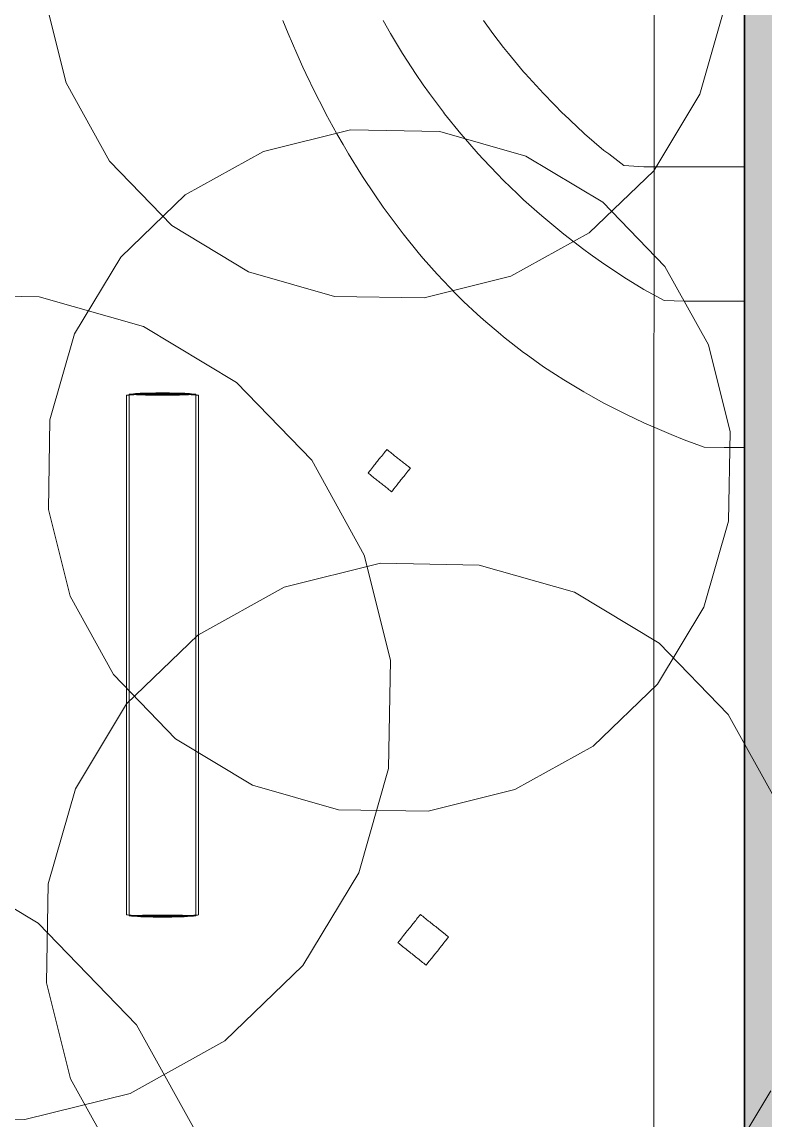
# Model space of a CAD drawing. Header units: millimetres. Extents: x -31757 to 121236, y -27283 to 59400.
# Drawn here: x 72636 to 76341, y 6984 to 12460 of the extents above; entities that cross this region are included whole.
import ezdxf

# ---------------------------------------------------------------- set-up
doc = ezdxf.new("R2010")
doc.units = ezdxf.units.MM
doc.layers.add('10_見えがかり', color=7, linetype='Continuous', lineweight=13)
doc.layers.add('30_敷地・外構', color=8, linetype='Continuous', lineweight=9)

msp = doc.modelspace()

# ---------------------------------------------------------------- hatches: boundary and pattern name
at = {"layer": '30_敷地・外構'}
msp.add_hatch(color=8, dxfattribs=at).paths.add_polyline_path([(13241.4, 12903.7), (13242.1, 906.9), (600, 907.7), (600, 58800), (83500, 58800), (83500, 902.5), (76239.5, 903), (76242.6, 56905.6), (43236.8, 56910.4)])

# ---------------------------------------------------------------- linework, layer by layer
at = {"layer": '10_見えがかり'}
for points in [[(76138.4, 12529.9), (76015.3, 12100.8), (75785.4, 11718.2), (75464.3, 11408.1), (75073.9, 11191.7), (74640.7, 11083.7), (74194.4, 11091.5), (73765.3, 11214.5), (73382.7, 11444.4), (73072.6, 11765.5), (72856.1, 12156), (72748.1, 12589.1)], [(75787.1, 12308.9), (75787.1, 12418.2), (75787.1, 12527.6)], [(76237.1, 12527.6), (76237.1, 12418.2), (76237.1, 12308.8), (76237.1, 11871.3), (76237.1, 11762), (76237.1, 11711.9), (76237.1, 11652.6), (76237.1, 11433.8), (76237.1, 11262.1), (76237.1, 11215.1), (76237.1, 11074.5), (76237.1, 10990.9), (76237.1, 10965.1), (76237, 10878.7), (76237, 10855.7), (76237, 10527.6), (76237, 10418.2), (76237, 10381.9), (76237, 10308.8), (76237, 10246.3), (76237, 10199.5), (76237, 10090.1), (76237, 9980.7), (76237, 9898.9), (76237, 9871.3), (76237, 9762), (76237, 9720.3), (76237, 9652.6), (76237, 9636.6), (76237, 9543.2), (76237, 9324.5), (76237, 9305.5), (76237, 9215.1), (76236.9, 9105.7), (76236.9, 8996.3), (76236.9, 8761), (76236.9, 8715.1), (76236.9, 8340.1), (76236.8, 6090.1)], [(75786.8, 6090.1), (75786.9, 7402.6), (75786.9, 8340.1), (75786.9, 8715.1), (75786.9, 8752.8), (75786.9, 8996.4), (75786.9, 9105.7), (75787, 9215.1), (75787, 9315), (75787, 9324.5), (75787, 9543.2), (75787, 9609.4), (75787, 9652.6), (75787, 9871.4), (75787, 9891.7), (75787, 9980.7), (75787, 10090.1), (75787, 10199.5), (75787, 10308.9), (75787, 10370.6), (75787, 10418.2), (75787, 10527.6), (75787, 10855.7), (75787.1, 10965.1), (75787.1, 10997.4), (75787.1, 11074.5), (75787.1, 11262.1), (75787.1, 11433.9), (75787.1, 11652.6), (75787.1, 11871.4), (75787.1, 12308.9)], [(73840.3, 11813.7), (74273.4, 11921.7), (74719.8, 11913.9), (75148.9, 11790.8), (75531.5, 11560.9), (75841.6, 11239.8), (76058, 10849.4), (76166, 10416.3), (76158.2, 9969.9), (76035.2, 9540.8), (75805.3, 9158.2), (75484.2, 8848.1), (75093.7, 8631.7), (74660.6, 8523.7), (74214.3, 8531.5), (73785.2, 8654.5), (73402.5, 8884.4), (73092.4, 9205.5), (72876, 9596), (72768, 10029.1), (72775.8, 10475.4), (72898.8, 10904.5), (73128.8, 11287.2), (73449.9, 11597.3), (73840.3, 11813.7)], [(72182.6, 11099.5), (72722.9, 11090), (73242.4, 10941.1), (73705.6, 10662.8), (74080.9, 10274.1), (74342.9, 9801.4), (74473.6, 9277.1), (74464.2, 8736.8), (74315.3, 8217.4), (74036.9, 7754.2), (73648.2, 7378.8), (73175.6, 7116.8), (72651.3, 6986.1), (72111, 6995.5)], [(73180, 10600.3), (73193.5, 10600.9), (73209.8, 10601.5), (73228.5, 10601.9), (73249, 10602.3), (73270.8, 10602.6), (73293.1, 10602.8), (73315.4, 10602.9), (73337, 10603), (73358.7, 10602.9), (73381, 10602.8), (73403.3, 10602.6), (73425.1, 10602.3), (73445.6, 10601.9), (73464.3, 10601.4), (73480.6, 10600.9), (73494, 10600.3), (73504.4, 10599.7), (73511.6, 10599), (73515.7, 10598.4), (73517, 10597.7), (73516.9, 8007.7), (73515.6, 8007.1), (73511.4, 8006.4), (73504.3, 8005.8), (73493.9, 8005.2), (73480.5, 8004.6), (73464.2, 8004), (73445.5, 8003.5), (73424.9, 8003.2), (73403.1, 8002.9), (73380.8, 8002.6), (73358.6, 8002.5), (73336.9, 8002.5), (73315.2, 8002.5), (73293, 8002.7), (73270.6, 8002.9), (73248.9, 8003.2), (73228.3, 8003.6), (73209.6, 8004), (73193.3, 8004.6), (73179.9, 8005.2), (73169.5, 8005.8), (73162.3, 8006.5), (73158.2, 8007.1), (73156.9, 8007.7), (73157, 10597.7), (73158.3, 10598.4), (73162.5, 10599), (73169.7, 10599.7), (73180, 10600.3)], [(73205, 10605.7), (73219.9, 10606.2), (73237.1, 10606.6), (73256, 10606.9), (73276.1, 10607.2), (73296.6, 10607.4), (73317.1, 10607.5), (73337, 10607.6), (73357, 10607.5), (73377.4, 10607.4), (73398, 10607.2), (73418, 10606.9), (73436.9, 10606.6), (73454.1, 10606.1), (73469.1, 10605.6), (73481.5, 10605.1), (73491, 10604.5), (73497.6, 10603.9), (73501.4, 10603.3), (73502.6, 10602.7), (73502.5, 8002.7), (73501.3, 8002.1), (73497.5, 8001.6), (73490.9, 8001), (73481.3, 8000.4), (73469, 7999.8), (73454, 7999.3), (73436.8, 7998.9), (73417.9, 7998.5), (73397.8, 7998.2), (73377.3, 7998.1), (73356.8, 7997.9), (73336.9, 7997.9), (73317, 7998), (73296.5, 7998.1), (73275.9, 7998.3), (73255.9, 7998.5), (73237, 7998.9), (73219.8, 7999.3), (73204.8, 7999.8), (73192.4, 8000.4), (73182.9, 8001), (73176.3, 8001.6), (73172.5, 8002.2), (73171.3, 8002.7), (73171.4, 10602.7), (73172.6, 10603.3), (73176.4, 10603.9), (73183.1, 10604.5), (73192.6, 10605.1), (73205, 10605.7)], [(73215.4, 10607.7), (73225.8, 10608.2), (73238.4, 10608.6), (73252.9, 10609), (73268.8, 10609.3), (73285.7, 10609.5), (73303, 10609.7), (73320.2, 10609.8), (73337, 10609.8), (73353.8, 10609.8), (73371.1, 10609.7), (73388.4, 10609.5), (73405.2, 10609.3), (73421.1, 10609), (73435.6, 10608.6), (73448.2, 10608.2), (73458.7, 10607.7), (73466.7, 10607.2), (73472.3, 10606.7), (73475.5, 10606.2), (73476.5, 10605.7), (73476.5, 10602.7), (73475.5, 10602.2), (73472.3, 10601.7), (73466.7, 10601.2), (73458.7, 10600.7), (73448.2, 10600.3), (73435.6, 10599.9), (73421.1, 10599.5), (73405.2, 10599.2), (73388.4, 10599), (73371.1, 10598.8), (73353.8, 10598.7), (73337, 10598.7), (73320.2, 10598.7), (73303, 10598.8), (73285.7, 10599), (73268.8, 10599.2), (73252.9, 10599.5), (73238.4, 10599.9), (73225.8, 10600.3), (73215.4, 10600.8), (73207.4, 10601.2), (73201.8, 10601.8), (73198.6, 10602.3), (73197.6, 10602.7), (73197.6, 10605.7), (73198.6, 10606.2), (73201.8, 10606.7), (73207.4, 10607.2), (73215.4, 10607.7)], [(73218, 10604.6), (73218, 10603.9), (73229, 10603.4), (73241.3, 10603), (73255.3, 10602.6), (73270.8, 10602.3), (73287.2, 10602.1), (73304, 10601.9), (73320.7, 10601.8), (73337, 10601.8), (73353.3, 10601.8), (73370.1, 10601.9), (73386.9, 10602.1), (73403.3, 10602.3), (73418.7, 10602.6), (73432.8, 10602.9), (73445.1, 10603.3), (73456.1, 10603.8), (73456.1, 10604.6), (73445.1, 10605.1), (73432.8, 10605.5), (73418.7, 10605.9), (73403.3, 10606.2), (73386.9, 10606.4), (73370.1, 10606.6), (73353.3, 10606.7), (73337, 10606.7), (73320.7, 10606.7), (73304, 10606.6), (73287.2, 10606.4), (73270.8, 10606.2), (73255.3, 10605.9), (73241.3, 10605.5), (73229, 10605.1), (73218, 10604.6)], [(73250.8, 10602.8), (73250.8, 10606), (73252.8, 10606.4), (73256.3, 10606.7), (73261.3, 10607), (73267.8, 10607.3), (73275.6, 10607.5), (73284.7, 10607.8), (73294.6, 10607.9), (73305.1, 10608.1), (73315.8, 10608.2), (73326.6, 10608.2), (73337, 10608.3), (73347.5, 10608.2), (73358.2, 10608.2), (73369, 10608.1), (73379.5, 10607.9), (73389.4, 10607.7), (73398.4, 10607.5), (73406.3, 10607.3), (73412.8, 10607), (73417.8, 10606.7), (73421.2, 10606.3), (73423.2, 10606), (73423.2, 10605.4), (73423.2, 10602.4), (73421.2, 10602.1), (73417.8, 10601.8), (73412.8, 10601.5), (73406.3, 10601.2), (73398.4, 10600.9), (73389.4, 10600.7), (73379.5, 10600.5), (73369, 10600.4), (73358.2, 10600.3), (73347.5, 10600.2), (73337, 10600.2), (73326.6, 10600.2), (73315.8, 10600.3), (73305.1, 10600.4), (73294.6, 10600.5), (73284.7, 10600.7), (73275.6, 10601), (73267.8, 10601.2), (73261.3, 10601.5), (73256.3, 10601.8), (73252.8, 10602.1), (73250.8, 10602.4), (73250.8, 10602.8)], [(73284.1, 10602.9), (73284.1, 10605.9), (73285.3, 10606.1), (73287.5, 10606.3), (73290.5, 10606.5), (73294.5, 10606.7), (73299.3, 10606.8), (73304.9, 10607), (73311, 10607.1), (73317.4, 10607.2), (73324, 10607.2), (73330.6, 10607.3), (73337, 10607.3), (73343.4, 10607.3), (73350, 10607.2), (73356.7, 10607.2), (73363.1, 10607.1), (73369.2, 10607), (73374.7, 10606.8), (73379.5, 10606.7), (73383.5, 10606.5), (73386.6, 10606.3), (73388.7, 10606.1), (73389.9, 10605.9), (73389.9, 10602.9), (73389.9, 10602.5), (73388.7, 10602.4), (73386.6, 10602.2), (73383.5, 10602), (73379.5, 10601.8), (73374.7, 10601.6), (73369.2, 10601.5), (73363.1, 10601.4), (73356.7, 10601.3), (73350, 10601.2), (73343.4, 10601.2), (73337, 10601.2), (73330.6, 10601.2), (73324, 10601.2), (73317.4, 10601.3), (73311, 10601.4), (73304.9, 10601.5), (73299.3, 10601.6), (73294.5, 10601.8), (73290.5, 10602), (73287.5, 10602.2), (73285.3, 10602.4), (73284.1, 10602.6), (73284.1, 10602.9), (73284.1, 10602.9)], [(73288.6, 10604.7), (73288.6, 10603.8), (73296.5, 10603.6), (73306.5, 10603.5), (73316.8, 10603.4), (73327.1, 10603.3), (73337, 10603.3), (73347, 10603.3), (73357.2, 10603.4), (73367.5, 10603.5), (73377.5, 10603.6), (73385.5, 10603.8), (73385.5, 10604.7), (73377.5, 10604.8), (73367.5, 10605), (73357.2, 10605.1), (73347, 10605.1), (73337, 10605.1), (73327.1, 10605.1), (73316.8, 10605.1), (73306.5, 10605), (73296.5, 10604.8), (73288.6, 10604.7)], [(74388.9, 10244.9), (74392.8, 10249.8), (74396.6, 10254.7), (74400.5, 10259.6), (74404.4, 10264.5), (74408.3, 10269.4), (74412.2, 10274.3), (74416.1, 10279.1), (74420, 10284), (74423.9, 10288.9), (74427.8, 10293.8), (74443.3, 10313.4), (74447.2, 10318.3), (74451.1, 10323.2), (74455, 10328.1), (74459.9, 10324.2), (74464.8, 10320.3), (74469.7, 10316.4), (74474.6, 10312.5), (74479.5, 10308.6), (74484.4, 10304.7), (74489.2, 10300.8), (74494.1, 10296.9), (74499, 10293), (74503.9, 10289.2), (74508.8, 10285.3), (74513.7, 10281.4), (74518.6, 10277.5), (74523.5, 10273.6), (74528.4, 10269.7), (74533.3, 10265.8), (74538.2, 10261.9), (74543, 10258), (74547.9, 10254.1), (74552.8, 10250.2), (74557.7, 10246.4), (74562.6, 10242.5), (74567.5, 10238.6), (74572.4, 10234.7), (74568.5, 10229.8), (74564.6, 10224.9), (74560.7, 10220), (74545.2, 10200.4), (74541.3, 10195.6), (74537.4, 10190.7), (74533.5, 10185.8), (74529.6, 10180.9), (74525.7, 10176), (74521.8, 10171.1), (74517.9, 10166.2), (74514, 10161.3), (74510.1, 10156.4), (74506.3, 10151.5), (74490.7, 10132), (74486.8, 10127.1), (74482.9, 10122.2), (74479, 10117.3), (74474.1, 10121.2), (74469.2, 10125.1), (74464.3, 10129), (74459.5, 10132.9), (74454.6, 10136.7), (74449.7, 10140.6), (74444.8, 10144.5), (74439.9, 10148.4), (74435, 10152.3), (74430.1, 10156.2), (74425.2, 10160.1), (74420.3, 10164), (74415.4, 10167.9), (74410.5, 10171.8), (74405.6, 10175.7), (74400.8, 10179.5), (74395.9, 10183.4), (74391, 10187.3), (74386.1, 10191.2), (74381.2, 10195.1), (74376.3, 10199), (74371.4, 10202.9), (74366.5, 10206.8), (74361.6, 10210.7), (74365.5, 10215.6), (74369.4, 10220.4), (74373.3, 10225.3), (74388.9, 10244.9)], [(76370.1, 7129), (76116, 6706.1), (75761.1, 6363.4), (75329.6, 6124.2), (74850.8, 6004.8), (74357.5, 6013.4), (73883.2, 6149.4), (73460.3, 6403.5), (73117.6, 6758.4), (72878.4, 7190), (72759, 7668.7), (72767.6, 8162), (72903.6, 8636.3), (73157.8, 9059.2), (73512.7, 9402), (73944.2, 9641.2), (74422.9, 9760.5)], [(74422.9, 9760.5), (74916.2, 9751.9), (75390.5, 9615.9), (75813.4, 9361.8), (76156.2, 9006.9), (76395.4, 8575.4)], [(70047.2, 8365), (70731.1, 8535.5), (71435.9, 8523.2), (72113.4, 8328.9), (72717.6, 7965.9), (73207.2, 7458.9), (73548.9, 6842.4)], [(73228.1, 8004.5), (73237.4, 8004.9), (73248.7, 8005.3), (73261.6, 8005.6), (73275.9, 8005.9), (73291, 8006.1), (73306.4, 8006.3), (73321.9, 8006.3), (73336.9, 8006.4), (73351.9, 8006.3), (73367.3, 8006.3), (73382.8, 8006.1), (73397.9, 8005.9), (73412.1, 8005.6), (73425.1, 8005.3), (73436.4, 8004.9), (73445.7, 8004.5), (73452.9, 8004.1), (73457.9, 8003.6), (73460.7, 8003.2), (73461.7, 8002.7), (73461.7, 7999.7), (73460.7, 7999.3), (73457.9, 7998.8), (73452.9, 7998.4), (73445.7, 7998), (73436.4, 7997.5), (73425.1, 7997.2), (73412.1, 7996.8), (73397.9, 7996.6), (73382.8, 7996.4), (73367.3, 7996.2), (73351.9, 7996.1), (73336.9, 7996.1), (73321.9, 7996.1), (73306.4, 7996.2), (73291, 7996.4), (73275.9, 7996.6), (73261.6, 7996.8), (73248.7, 7997.2), (73237.4, 7997.6), (73228.1, 7998), (73220.9, 7998.4), (73215.9, 7998.9), (73213, 7999.3), (73212.1, 7999.7), (73212.1, 8002.7), (73213, 8003.2), (73215.9, 8003.6), (73220.9, 8004.1), (73228.1, 8004.5)], [(73235.3, 8001.6), (73235.3, 8000.9), (73240.6, 8000.6), (73251.5, 8000.3), (73264, 7999.9), (73277.8, 7999.7), (73292.4, 7999.5), (73307.4, 7999.3), (73322.4, 7999.2), (73336.9, 7999.2), (73351.4, 7999.2), (73366.4, 7999.3), (73381.3, 7999.5), (73395.9, 7999.7), (73409.7, 7999.9), (73422.3, 8000.2), (73433.2, 8000.6), (73438.4, 8000.8), (73438.4, 8001.6), (73433.2, 8001.9), (73422.3, 8002.2), (73409.7, 8002.5), (73395.9, 8002.8), (73381.3, 8003), (73366.4, 8003.1), (73351.4, 8003.2), (73336.9, 8003.3), (73322.4, 8003.2), (73307.4, 8003.1), (73292.4, 8003), (73277.8, 8002.8), (73264, 8002.5), (73251.5, 8002.2), (73240.6, 8001.9), (73235.3, 8001.6)], [(73246.3, 8000.1), (73246.3, 8003.1), (73248.4, 8003.4), (73252, 8003.7), (73257.3, 8004), (73264.1, 8004.3), (73272.4, 8004.6), (73281.8, 8004.9), (73292.3, 8005.1), (73303.3, 8005.2), (73314.6, 8005.3), (73325.9, 8005.4), (73336.9, 8005.4), (73347.9, 8005.4), (73359.2, 8005.3), (73370.5, 8005.2), (73381.5, 8005.1), (73391.9, 8004.9), (73401.4, 8004.6), (73409.7, 8004.3), (73416.5, 8004), (73421.7, 8003.7), (73425.4, 8003.4), (73427.5, 8003.1), (73427.5, 8000.1), (73427.5, 7999.4), (73425.4, 7999.1), (73421.7, 7998.8), (73416.5, 7998.4), (73409.7, 7998.1), (73401.4, 7997.9), (73391.9, 7997.6), (73381.5, 7997.4), (73370.5, 7997.3), (73359.2, 7997.2), (73347.9, 7997.1), (73336.9, 7997.1), (73325.9, 7997.1), (73314.6, 7997.2), (73303.3, 7997.3), (73292.3, 7997.4), (73281.8, 7997.6), (73272.4, 7997.9), (73264.1, 7998.1), (73257.3, 7998.4), (73252, 7998.8), (73248.4, 7999.1), (73246.3, 7999.4), (73246.3, 8000.1), (73246.3, 8000.1)], [(73280.7, 8001.7), (73280.7, 8000.8), (73284.2, 8000.7), (73294.2, 8000.5), (73304.8, 8000.4), (73315.6, 8000.3), (73326.4, 8000.2), (73336.9, 8000.2), (73347.4, 8000.2), (73358.2, 8000.3), (73369, 8000.4), (73379.6, 8000.5), (73389.5, 8000.7), (73393.1, 8000.8), (73393.1, 8001.7), (73389.5, 8001.8), (73379.6, 8002), (73369, 8002.1), (73358.2, 8002.2), (73347.4, 8002.3), (73336.9, 8002.3), (73326.4, 8002.3), (73315.6, 8002.2), (73304.8, 8002.1), (73294.2, 8002), (73284.2, 8001.8), (73280.7, 8001.7)], [(73293.3, 8003.2), (73296, 8003.4), (73299.5, 8003.6), (73303.7, 8003.7), (73308.6, 8003.8), (73314, 8003.9), (73319.6, 8004), (73325.4, 8004.1), (73331.2, 8004.1), (73336.9, 8004.1), (73342.5, 8004.1), (73348.3, 8004.1), (73354.1, 8004), (73359.8, 8003.9), (73365.2, 8003.8), (73370, 8003.7), (73374.3, 8003.6), (73377.8, 8003.4), (73380.5, 8003.2), (73382.4, 8003.1), (73383.4, 8002.9), (73383.4, 7999.9), (73383.4, 7999.6), (73382.4, 7999.4), (73380.5, 7999.2), (73377.8, 7999.1), (73374.3, 7998.9), (73370, 7998.8), (73365.2, 7998.6), (73359.8, 7998.5), (73354.1, 7998.5), (73348.3, 7998.4), (73342.5, 7998.4), (73336.9, 7998.4), (73331.2, 7998.4), (73325.4, 7998.4), (73319.6, 7998.5), (73314, 7998.5), (73308.6, 7998.6), (73303.7, 7998.8), (73299.5, 7998.9), (73296, 7999.1), (73293.3, 7999.2), (73291.4, 7999.4), (73290.3, 7999.6), (73290.3, 7999.9), (73290.3, 8002.6), (73290.3, 8002.9), (73291.4, 8003.1), (73293.3, 8003.2)], [(74552.4, 7921.1), (74557.1, 7927), (74561.8, 7932.8), (74566.4, 7938.7), (74571.1, 7944.6), (74575.8, 7950.4), (74580.5, 7956.3), (74594.5, 7973.9), (74599.1, 7979.8), (74603.8, 7985.6), (74608.5, 7991.5), (74622.5, 8009.1), (74628.3, 8004.5), (74634.2, 7999.8), (74640.1, 7995.1), (74663.6, 7976.4), (74669.4, 7971.8), (74675.3, 7967.1), (74681.2, 7962.4), (74687, 7957.8), (74692.9, 7953.1), (74698.8, 7948.4), (74704.6, 7943.8), (74710.5, 7939.1), (74716.4, 7934.4), (74722.3, 7929.8), (74745.7, 7911.1), (74751.6, 7906.4), (74757.5, 7901.7), (74763.3, 7897.1), (74749.3, 7879.5), (74744.7, 7873.6), (74740, 7867.7), (74735.3, 7861.9), (74721.3, 7844.2), (74716.7, 7838.4), (74712, 7832.5), (74707.3, 7826.6), (74702.6, 7820.8), (74698, 7814.9), (74693.3, 7809), (74679.3, 7791.4), (74674.6, 7785.6), (74670, 7779.7), (74665.3, 7773.8), (74651.3, 7756.2), (74645.4, 7760.9), (74639.6, 7765.5), (74633.7, 7770.2), (74627.8, 7774.9), (74621.9, 7779.5), (74616.1, 7784.2), (74610.2, 7788.9), (74604.3, 7793.6), (74598.5, 7798.2), (74592.6, 7802.9), (74586.7, 7807.6), (74580.9, 7812.2), (74575, 7816.9), (74569.1, 7821.6), (74563.2, 7826.2), (74557.4, 7830.9), (74551.5, 7835.6), (74545.6, 7840.2), (74539.8, 7844.9), (74533.9, 7849.6), (74528, 7854.2), (74522.2, 7858.9), (74516.3, 7863.6), (74510.4, 7868.3), (74524.4, 7885.9), (74529.1, 7891.7), (74533.8, 7897.6), (74538.4, 7903.5), (74552.4, 7921.1)]]:
    msp.add_lwpolyline(points, dxfattribs=at)
at = {"layer": '30_敷地・外構'}
for points in [[(13241.4, 12903.7), (13242.1, 906.9), (600, 907.7), (600, 58800), (83500, 58800), (83500, 902.5), (76239.5, 903), (76242.6, 56905.6), (43236.8, 56910.4), (13241.4, 12903.7)], [(76239.6, 56902.6), (76236.5, 900), (13245.1, 903.9), (13244.4, 12902.8), (43238.4, 56907.4), (76239.6, 56902.6)], [(73937.1, 12467), (73963.3, 12402.7), (74006.3, 12302.7), (74037.1, 12234.3), (74051.9, 12202.7), (74100.4, 12102.7), (74137.1, 12030.4), (74151.8, 12002.7), (74206.4, 11902.7), (74237.1, 11848.6), (74264.4, 11802.7), (74326, 11702.7), (74337.1, 11685), (74391.7, 11602.7), (74437.1, 11536.7), (74461.8, 11502.7), (74537.1, 11402.7), (74537.1, 11402.7), (74618.1, 11302.7), (74637.1, 11279.9), (74705.8, 11202.7), (74737.1, 11168.3), (74801.2, 11102.7), (74837.1, 11066.7), (74905.8, 11002.6), (74937.1, 10974), (75021.4, 10902.6), (75037, 10889.6), (75137, 10812.1), (75150.2, 10802.6), (75237, 10740.6), (75295.2, 10702.6), (75337, 10675.4), (75437, 10615.6), (75460.3, 10602.6), (75537, 10559.8), (75637, 10509.1), (75650.6, 10502.6), (75737, 10461), (75837, 10417.3), (75872.9, 10402.6), (75937, 10376), (76037, 10339.9), (76137, 10337.8), (76237, 10337.8)], [(74437.1, 12467.1), (74473.5, 12402.7), (74533.7, 12302.7), (74537.1, 12297.2), (74598.5, 12202.7), (74637.1, 12146.3), (74668.1, 12102.7), (74737.1, 12010.3), (74743, 12002.7), (74823.7, 11902.7), (74837.1, 11886.6), (74910.6, 11802.6), (74937.1, 11773.4), (75004.5, 11702.6), (75037.1, 11669.4), (75106.1, 11602.6), (75137.1, 11573.5), (75216.6, 11502.6), (75237.1, 11484.8), (75337.1, 11402.6), (75337.1, 11402.6), (75437.1, 11325.8), (75469.1, 11302.6), (75537.1, 11254.3), (75614.6, 11202.6), (75637.1, 11187.8), (75737.1, 11125.4), (75780.3, 11102.6), (75837.1, 11071), (75937.1, 11067.1), (76037.1, 11067.1), (76137.1, 11067.1), (76237.1, 11067.1)], [(74937.1, 12467.2), (74983.7, 12402.6), (75037.1, 12333), (75061.2, 12302.6), (75137.1, 12211.8), (75145.1, 12202.6), (75235.9, 12102.6), (75237.1, 12101.4), (75334.3, 12002.6), (75337.1, 11999.9), (75437.1, 11906.1), (75441, 11902.6), (75537.1, 11819), (75561.4, 11802.6), (75637.1, 11744.2), (75737.1, 11738.1), (75837.1, 11738.1), (75937.1, 11738.1), (76037.1, 11738.1), (76137.1, 11738.1), (76237.1, 11738)]]:
    msp.add_lwpolyline(points, dxfattribs=at)

doc.saveas('drawing.dxf')
